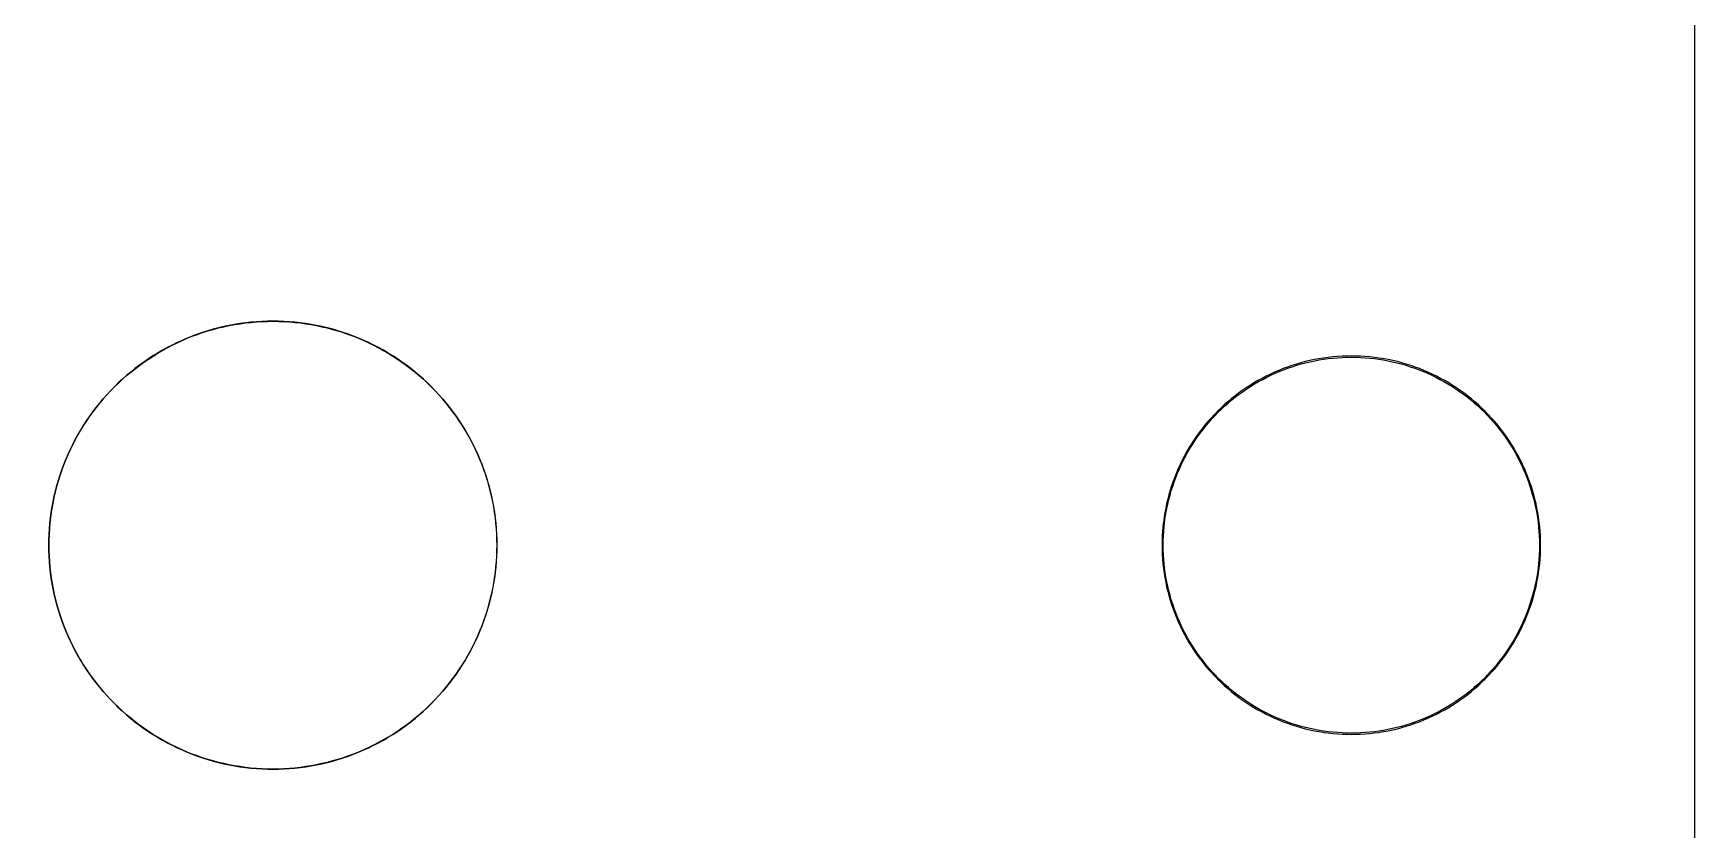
# Model space of a CAD drawing. Extents: x 6 to 66, y 0 to 129.
# Drawn here: x 30.98 to 66.2, y 58.62 to 75.52 of the extents above; entities that cross this region are included whole.
import ezdxf

# ---------------------------------------------------------------- set-up
doc = ezdxf.new("R2010")
doc.units = 0

msp = doc.modelspace()

# ---------------------------------------------------------------- linework, layer by layer
at = {"color": 5, "true_color": 0x0000ff}
msp.add_polyline3d([(66.20408, 0.3175, 0), (66.20408, 128.81762, 0), (5.58393, 128.81762, 0), (5.58393, 0.3175, 0), (66.20408, 0.3175, 0)], close=True, dxfattribs=at)
at = {"color": 34, "true_color": 0x008000}
for points in [[(5.58394, 0.3175, 0), (66.20408, 0.3175, 0), (66.20408, 128.81762, 0), (5.58394, 128.81762, 0), (5.58394, 0.3175, 0)], [(35.94733, 69.40727, 0), (35.83076, 69.40295, 0), (35.71443, 69.39584, 0), (35.59835, 69.38594, 0), (35.48252, 69.37298, 0), (35.36696, 69.35749, 0), (35.36656, 69.35742, 0), (35.25191, 69.33895, 0), (35.25189, 69.33895, 0), (35.2515, 69.33888, 0), (35.13695, 69.31755, 0), (35.0229, 69.29342, 0), (34.90936, 69.26649, 0), (34.79659, 69.23678, 0), (34.68457, 69.20426, 0), (34.57356, 69.16896, 0), (34.46334, 69.13111, 0), (34.35412, 69.09047, 0), (34.24566, 69.04704, 0), (34.13873, 69.00132, 0), (34.03255, 68.9528, 0), (33.9279, 68.9015, 0), (33.92754, 68.90132, 0), (33.82392, 68.84772, 0), (33.72181, 68.79133, 0), (33.62122, 68.73266, 0), (33.52191, 68.6717, 0), (33.42412, 68.60795, 0), (33.32811, 68.54216, 0), (33.23362, 68.47383, 0), (33.14091, 68.40322, 0), (33.04972, 68.33032, 0), (32.96056, 68.25539, 0), (32.87319, 68.17818, 0), (32.78785, 68.09868, 0), (32.70429, 68.01739, 0), (32.704, 68.01712, 0), (32.62272, 67.93355, 0), (32.54323, 67.8482, 0), (32.466, 67.76083, 0), (32.39108, 67.67167, 0), (32.31818, 67.58049, 0), (32.24757, 67.48778, 0), (32.17924, 67.39328, 0), (32.11346, 67.29728, 0), (32.0497, 67.19949, 0), (31.98874, 67.10017, 0), (31.93007, 66.99959, 0), (31.87368, 66.89748, 0), (31.8735, 66.89713, 0), (31.82009, 66.79385, 0), (31.81991, 66.79349, 0), (31.7686, 66.68885, 0), (31.72009, 66.58268, 0), (31.67437, 66.47574, 0), (31.63093, 66.36729, 0), (31.59029, 66.25807, 0), (31.55245, 66.14783, 0), (31.51714, 66.03682, 0), (31.48463, 65.92482, 0), (31.45491, 65.81204, 0), (31.42799, 65.6985, 0), (31.40386, 65.58446, 0), (31.40379, 65.58407, 0), (31.38252, 65.4699, 0), (31.38246, 65.46951, 0), (31.38246, 65.46948, 0), (31.36398, 65.35484, 0), (31.36391, 65.35445, 0), (31.34842, 65.23887, 0), (31.33547, 65.12305, 0), (31.32556, 65.00698, 0), (31.31845, 64.89064, 0), (31.31413, 64.77406, 0), (31.31261, 64.65747, 0), (31.31413, 64.54089, 0), (31.31845, 64.4243, 0), (31.32556, 64.30797, 0), (31.33547, 64.19189, 0), (31.34842, 64.07607, 0), (31.36391, 63.9605, 0), (31.36398, 63.9601, 0), (31.38252, 63.84504, 0), (31.40386, 63.73049, 0), (31.42799, 63.61644, 0), (31.45491, 63.5029, 0), (31.48463, 63.39013, 0), (31.51714, 63.27811, 0), (31.55245, 63.16712, 0), (31.59029, 63.05688, 0), (31.63093, 62.94766, 0), (31.67437, 62.8392, 0), (31.72009, 62.73227, 0), (31.7686, 62.6261, 0), (31.76878, 62.62574, 0), (31.81991, 62.52145, 0), (31.82009, 62.52109, 0), (31.87368, 62.41746, 0), (31.93007, 62.31535, 0), (31.98874, 62.21477, 0), (32.0497, 62.11546, 0), (32.11346, 62.01767, 0), (32.17924, 61.92165, 0), (32.24757, 61.82717, 0), (32.31818, 61.73446, 0), (32.39108, 61.64327, 0), (32.466, 61.55412, 0), (32.54323, 61.46674, 0), (32.62272, 61.3814, 0), (32.704, 61.29783, 0), (32.70429, 61.29755, 0), (32.78785, 61.21627, 0), (32.87319, 61.13677, 0), (32.96056, 61.05955, 0), (33.04972, 60.98462, 0), (33.14091, 60.91172, 0), (33.23362, 60.84111, 0), (33.32811, 60.77279, 0), (33.42412, 60.707, 0), (33.52191, 60.64325, 0), (33.62122, 60.58229, 0), (33.72181, 60.52361, 0), (33.82392, 60.46722, 0), (33.82427, 60.46704, 0), (33.92754, 60.41363, 0), (33.9279, 60.41345, 0), (34.03255, 60.36214, 0), (34.13873, 60.31363, 0), (34.24566, 60.26791, 0), (34.35412, 60.22447, 0), (34.46334, 60.18383, 0), (34.57356, 60.14599, 0), (34.68457, 60.11068, 0), (34.79659, 60.07817, 0), (34.90936, 60.04845, 0), (35.0229, 60.02153, 0), (35.13695, 59.9974, 0), (35.2515, 59.97606, 0), (35.36656, 59.95752, 0), (35.36696, 59.95746, 0), (35.48252, 59.94196, 0), (35.59835, 59.92901, 0), (35.71443, 59.9191, 0), (35.83076, 59.91199, 0), (35.94733, 59.90767, 0), (36.06393, 59.90615, 0), (36.18052, 59.90767, 0), (36.2971, 59.91199, 0), (36.41343, 59.9191, 0), (36.52951, 59.92901, 0), (36.64533, 59.94196, 0), (36.76091, 59.95746, 0), (36.7613, 59.95752, 0), (36.87636, 59.97606, 0), (36.99092, 59.9974, 0), (37.10496, 60.02153, 0), (37.2185, 60.04845, 0), (37.33128, 60.07817, 0), (37.44328, 60.11068, 0), (37.55429, 60.14599, 0), (37.66452, 60.18383, 0), (37.77373, 60.22447, 0), (37.88219, 60.26791, 0), (37.98914, 60.31363, 0), (38.09531, 60.36214, 0), (38.19995, 60.41345, 0), (38.20031, 60.41363, 0), (38.30359, 60.46704, 0), (38.30393, 60.46722, 0), (38.40605, 60.52361, 0), (38.50663, 60.58229, 0), (38.60595, 60.64325, 0), (38.70374, 60.707, 0), (38.79975, 60.77279, 0), (38.89424, 60.84111, 0), (38.98695, 60.91172, 0), (39.07813, 60.98462, 0), (39.16729, 61.05955, 0), (39.25466, 61.13677, 0), (39.34001, 61.21627, 0), (39.42357, 61.29755, 0), (39.42385, 61.29783, 0), (39.50513, 61.3814, 0), (39.58464, 61.46674, 0), (39.66185, 61.55412, 0), (39.73678, 61.64327, 0), (39.80968, 61.73446, 0), (39.88029, 61.82717, 0), (39.94862, 61.92165, 0), (40.0144, 62.01767, 0), (40.07815, 62.11546, 0), (40.13912, 62.21477, 0), (40.19779, 62.31535, 0), (40.25418, 62.41746, 0), (40.30777, 62.52109, 0), (40.30795, 62.52145, 0), (40.35908, 62.62574, 0), (40.35926, 62.6261, 0), (40.40778, 62.73227, 0), (40.4535, 62.8392, 0), (40.49693, 62.94766, 0), (40.53757, 63.05688, 0), (40.57542, 63.16712, 0), (40.61072, 63.27811, 0), (40.64323, 63.39013, 0), (40.67295, 63.5029, 0), (40.69988, 63.61644, 0), (40.72401, 63.73049, 0), (40.74534, 63.84504, 0), (40.74541, 63.84543, 0), (40.74541, 63.84545, 0), (40.76388, 63.9601, 0), (40.76395, 63.9605, 0), (40.77944, 64.07607, 0), (40.79238, 64.19189, 0), (40.8023, 64.30797, 0), (40.80941, 64.4243, 0), (40.81373, 64.54089, 0), (40.81525, 64.65747, 0), (40.81373, 64.77406, 0), (40.80941, 64.89064, 0), (40.8023, 65.00698, 0), (40.79238, 65.12305, 0), (40.77944, 65.23887, 0), (40.76395, 65.35445, 0), (40.76388, 65.35484, 0), (40.74541, 65.46948, 0), (40.74541, 65.46951, 0), (40.74534, 65.4699, 0), (40.72401, 65.58446, 0), (40.69988, 65.6985, 0), (40.67295, 65.81204, 0), (40.64323, 65.92482, 0), (40.61072, 66.03682, 0), (40.57542, 66.14783, 0), (40.53757, 66.25807, 0), (40.49693, 66.36729, 0), (40.4535, 66.47574, 0), (40.40778, 66.58268, 0), (40.35926, 66.68885, 0), (40.30795, 66.79349, 0), (40.30777, 66.79385, 0), (40.25436, 66.89713, 0), (40.25418, 66.89748, 0), (40.19779, 66.99959, 0), (40.13912, 67.10017, 0), (40.07815, 67.19949, 0), (40.0144, 67.29728, 0), (39.94862, 67.39328, 0), (39.88029, 67.48778, 0), (39.80968, 67.58049, 0), (39.73678, 67.67167, 0), (39.66185, 67.76083, 0), (39.58464, 67.8482, 0), (39.50513, 67.93355, 0), (39.42385, 68.01712, 0), (39.42357, 68.01739, 0), (39.34001, 68.09868, 0), (39.25466, 68.17818, 0), (39.16729, 68.25539, 0), (39.07813, 68.33032, 0), (38.98695, 68.40322, 0), (38.89424, 68.47383, 0), (38.79975, 68.54216, 0), (38.70374, 68.60795, 0), (38.60595, 68.6717, 0), (38.50663, 68.73266, 0), (38.40605, 68.79133, 0), (38.30393, 68.84772, 0), (38.30359, 68.8479, 0), (38.30358, 68.8479, 0), (38.20031, 68.90132, 0), (38.19995, 68.9015, 0), (38.09531, 68.9528, 0), (37.98914, 69.00132, 0), (37.88219, 69.04704, 0), (37.77373, 69.09047, 0), (37.66452, 69.13111, 0), (37.55429, 69.16896, 0), (37.44328, 69.20426, 0), (37.33128, 69.23678, 0), (37.2185, 69.26649, 0), (37.10496, 69.29342, 0), (36.99092, 69.31755, 0), (36.87636, 69.33888, 0), (36.87597, 69.33895, 0), (36.87595, 69.33895, 0), (36.7613, 69.35742, 0), (36.76091, 69.35749, 0), (36.64533, 69.37298, 0), (36.52951, 69.38594, 0), (36.41343, 69.39584, 0), (36.2971, 69.40295, 0), (36.18052, 69.40727, 0), (36.06393, 69.4088, 0), (35.94733, 69.40727, 0)], [(36.2971, 59.91453, 0), (36.18052, 59.91021, 0), (36.06393, 59.90869, 0), (35.94733, 59.91021, 0), (35.83076, 59.91453, 0), (35.71443, 59.92164, 0), (35.59835, 59.93155, 0), (35.48252, 59.9445, 0), (35.36696, 59.96, 0), (35.36694, 59.96, 0), (35.25229, 59.97848, 0), (35.13773, 59.99981, 0), (35.02369, 60.02394, 0), (34.91015, 60.05087, 0), (34.79737, 60.08058, 0), (34.68536, 60.1131, 0), (34.57436, 60.1484, 0), (34.46412, 60.18625, 0), (34.3549, 60.22689, 0), (34.24645, 60.27032, 0), (34.13951, 60.31604, 0), (34.03334, 60.36456, 0), (33.92873, 60.41584, 0), (33.82541, 60.46928, 0), (33.72331, 60.52567, 0), (33.62272, 60.58434, 0), (33.52341, 60.6453, 0), (33.42562, 60.70905, 0), (33.32961, 60.77484, 0), (33.23512, 60.84317, 0), (33.14241, 60.91378, 0), (33.05122, 60.98668, 0), (32.96206, 61.06161, 0), (32.87469, 61.13882, 0), (32.78935, 61.21832, 0), (32.70606, 61.29932, 0), (32.62478, 61.38289, 0), (32.54528, 61.46823, 0), (32.46806, 61.55561, 0), (32.39313, 61.64476, 0), (32.32024, 61.73595, 0), (32.24962, 61.82866, 0), (32.1813, 61.92315, 0), (32.11551, 62.01916, 0), (32.05176, 62.11695, 0), (31.9908, 62.21626, 0), (31.93212, 62.31685, 0), (31.87574, 62.41896, 0), (31.82221, 62.52246, 0), (31.77101, 62.62688, 0), (31.7225, 62.73305, 0), (31.67678, 62.83999, 0), (31.63335, 62.94845, 0), (31.59271, 63.05767, 0), (31.55486, 63.1679, 0), (31.51955, 63.2789, 0), (31.48704, 63.39091, 0), (31.45732, 63.50369, 0), (31.4304, 63.61723, 0), (31.40627, 63.73127, 0), (31.385, 63.84543, 0), (31.38493, 63.84583, 0), (31.36646, 63.96048, 0), (31.36646, 63.9605, 0), (31.35096, 64.07607, 0), (31.33801, 64.19189, 0), (31.3281, 64.30797, 0), (31.32099, 64.4243, 0), (31.31667, 64.54089, 0), (31.31515, 64.65747, 0), (31.31667, 64.77406, 0), (31.32099, 64.89064, 0), (31.3281, 65.00698, 0), (31.33801, 65.12305, 0), (31.35096, 65.23887, 0), (31.36646, 65.35445, 0), (31.36646, 65.35447, 0), (31.38493, 65.46912, 0), (31.40627, 65.58367, 0), (31.4304, 65.69772, 0), (31.45732, 65.81126, 0), (31.48704, 65.92403, 0), (31.51955, 66.03605, 0), (31.55486, 66.14704, 0), (31.59271, 66.25727, 0), (31.63335, 66.3665, 0), (31.67678, 66.47496, 0), (31.7225, 66.58189, 0), (31.77101, 66.68805, 0), (31.8223, 66.79267, 0), (31.87574, 66.89599, 0), (31.93212, 66.99809, 0), (31.9908, 67.09868, 0), (32.05176, 67.19799, 0), (32.11551, 67.29579, 0), (32.1813, 67.3918, 0), (32.24962, 67.48629, 0), (32.32024, 67.57899, 0), (32.39313, 67.67018, 0), (32.46806, 67.75933, 0), (32.54528, 67.84671, 0), (32.62478, 67.93206, 0), (32.70592, 68.01547, 0), (32.78935, 68.09662, 0), (32.87469, 68.17612, 0), (32.96206, 68.25333, 0), (33.05122, 68.32827, 0), (33.14241, 68.40116, 0), (33.23512, 68.47178, 0), (33.32961, 68.54011, 0), (33.42562, 68.60589, 0), (33.52341, 68.66965, 0), (33.62272, 68.73061, 0), (33.72331, 68.78928, 0), (33.82541, 68.84567, 0), (33.92869, 68.89908, 0), (34.03334, 68.95039, 0), (34.13951, 68.9989, 0), (34.24645, 69.04461, 0), (34.3549, 69.08806, 0), (34.46412, 69.12869, 0), (34.57436, 69.16654, 0), (34.68536, 69.20184, 0), (34.79737, 69.23435, 0), (34.91015, 69.26408, 0), (35.02369, 69.291, 0), (35.13773, 69.31513, 0), (35.25229, 69.33647, 0), (35.36735, 69.355, 0), (35.36736, 69.355, 0), (35.48252, 69.37044, 0), (35.59835, 69.38339, 0), (35.71443, 69.3933, 0), (35.83076, 69.4004, 0), (35.94733, 69.40473, 0), (36.06393, 69.40626, 0), (36.18052, 69.40473, 0), (36.2971, 69.4004, 0), (36.41343, 69.3933, 0), (36.52951, 69.38339, 0), (36.64533, 69.37044, 0), (36.76049, 69.35501, 0), (36.7605, 69.355, 0), (36.87558, 69.33647, 0), (36.99013, 69.31513, 0), (37.10418, 69.291, 0), (37.2177, 69.26408, 0), (37.33048, 69.23435, 0), (37.4425, 69.20184, 0), (37.5535, 69.16654, 0), (37.66373, 69.12869, 0), (37.77295, 69.08806, 0), (37.88142, 69.04461, 0), (37.98834, 68.9989, 0), (38.09452, 68.95039, 0), (38.19917, 68.89908, 0), (38.30245, 68.84567, 0), (38.40455, 68.78928, 0), (38.50513, 68.73061, 0), (38.60445, 68.66965, 0), (38.70224, 68.60589, 0), (38.79826, 68.54011, 0), (38.89274, 68.47178, 0), (38.98545, 68.40116, 0), (39.07663, 68.32827, 0), (39.16579, 68.25333, 0), (39.25316, 68.17612, 0), (39.33851, 68.09662, 0), (39.42193, 68.01547, 0), (39.50307, 67.93206, 0), (39.58258, 67.84671, 0), (39.65979, 67.75933, 0), (39.73473, 67.67018, 0), (39.80763, 67.57899, 0), (39.87824, 67.48629, 0), (39.94656, 67.3918, 0), (40.01235, 67.29579, 0), (40.07609, 67.19799, 0), (40.13706, 67.09868, 0), (40.19574, 66.99809, 0), (40.25213, 66.89599, 0), (40.30556, 66.79267, 0), (40.35685, 66.68805, 0), (40.40536, 66.58189, 0), (40.45107, 66.47496, 0), (40.49452, 66.3665, 0), (40.53515, 66.25727, 0), (40.573, 66.14704, 0), (40.60831, 66.03605, 0), (40.64082, 65.92403, 0), (40.67054, 65.81126, 0), (40.69746, 65.69772, 0), (40.72159, 65.58367, 0), (40.74293, 65.46912, 0), (40.76142, 65.35435, 0), (40.7769, 65.23887, 0), (40.78985, 65.12305, 0), (40.79976, 65.00698, 0), (40.80687, 64.89064, 0), (40.81119, 64.77406, 0), (40.81272, 64.65747, 0), (40.81119, 64.54089, 0), (40.80687, 64.4243, 0), (40.79976, 64.30797, 0), (40.78985, 64.19189, 0), (40.7769, 64.07607, 0), (40.76141, 63.9605, 0), (40.76141, 63.96048, 0), (40.74293, 63.84583, 0), (40.72159, 63.73127, 0), (40.69746, 63.61723, 0), (40.67054, 63.50369, 0), (40.64082, 63.39091, 0), (40.60831, 63.2789, 0), (40.573, 63.1679, 0), (40.53515, 63.05767, 0), (40.49452, 62.94845, 0), (40.45107, 62.83999, 0), (40.40536, 62.73305, 0), (40.35685, 62.62688, 0), (40.30565, 62.52246, 0), (40.25213, 62.41896, 0), (40.19574, 62.31685, 0), (40.13706, 62.21626, 0), (40.07609, 62.11695, 0), (40.01235, 62.01916, 0), (39.94656, 61.92315, 0), (39.87824, 61.82866, 0), (39.80763, 61.73595, 0), (39.73473, 61.64476, 0), (39.65979, 61.55561, 0), (39.58258, 61.46823, 0), (39.50307, 61.38289, 0), (39.42179, 61.29932, 0), (39.33851, 61.21832, 0), (39.25316, 61.13882, 0), (39.16579, 61.06161, 0), (39.07663, 60.98668, 0), (38.98545, 60.91378, 0), (38.89274, 60.84317, 0), (38.79826, 60.77484, 0), (38.70224, 60.70905, 0), (38.60445, 60.6453, 0), (38.50513, 60.58434, 0), (38.40455, 60.52567, 0), (38.30245, 60.46928, 0), (38.19913, 60.41584, 0), (38.09452, 60.36456, 0), (37.98834, 60.31604, 0), (37.88142, 60.27032, 0), (37.77295, 60.22689, 0), (37.66373, 60.18625, 0), (37.5535, 60.1484, 0), (37.4425, 60.1131, 0), (37.33048, 60.08058, 0), (37.2177, 60.05087, 0), (37.10418, 60.02394, 0), (36.99013, 59.99981, 0), (36.87558, 59.97848, 0), (36.76093, 59.96, 0), (36.76091, 59.96, 0), (36.64533, 59.9445, 0), (36.52951, 59.93155, 0), (36.41343, 59.92164, 0), (36.2971, 59.91453, 0)], [(58.82589, 68.66889, 0), (58.72759, 68.66534, 0), (58.6298, 68.65924, 0), (58.53175, 68.65085, 0), (58.43422, 68.64019, 0), (58.33694, 68.62698, 0), (58.33301, 68.62636, 0), (58.23624, 68.61062, 0), (58.13972, 68.59258, 0), (58.04371, 68.57226, 0), (57.9482, 68.54966, 0), (57.85321, 68.52476, 0), (57.75897, 68.49733, 0), (57.66525, 68.4676, 0), (57.57254, 68.43561, 0), (57.48033, 68.40157, 0), (57.3894, 68.36499, 0), (57.29898, 68.32639, 0), (57.20982, 68.2855, 0), (57.12169, 68.24232, 0), (57.11815, 68.24051, 0), (57.03077, 68.1953, 0), (56.94492, 68.14806, 0), (56.86008, 68.09878, 0), (56.77652, 68.04722, 0), (56.69422, 67.99362, 0), (56.61319, 67.938, 0), (56.53369, 67.88059, 0), (56.45546, 67.82116, 0), (56.37901, 67.75969, 0), (56.30382, 67.6967, 0), (56.23016, 67.63142, 0), (56.15828, 67.56462, 0), (56.08792, 67.49629, 0), (56.08511, 67.49348, 0), (56.01679, 67.42312, 0), (55.94998, 67.35124, 0), (55.88471, 67.27758, 0), (55.82171, 67.2024, 0), (55.76025, 67.12594, 0), (55.70081, 67.0477, 0), (55.64341, 66.96821, 0), (55.58778, 66.88718, 0), (55.53419, 66.80489, 0), (55.48262, 66.72132, 0), (55.43335, 66.63648, 0), (55.3861, 66.55063, 0), (55.34089, 66.46326, 0), (55.33909, 66.45972, 0), (55.29591, 66.37157, 0), (55.25501, 66.28243, 0), (55.21641, 66.19199, 0), (55.17983, 66.10107, 0), (55.14579, 66.00887, 0), (55.11379, 65.91616, 0), (55.08407, 65.82243, 0), (55.05664, 65.7282, 0), (55.03175, 65.6332, 0), (55.00914, 65.5377, 0), (54.98882, 65.44168, 0), (54.97079, 65.34517, 0), (54.95504, 65.24839, 0), (54.95442, 65.24447, 0), (54.94121, 65.14718, 0), (54.93054, 65.04965, 0), (54.92216, 64.95161, 0), (54.91606, 64.85382, 0), (54.91251, 64.75552, 0), (54.91124, 64.65747, 0), (54.91251, 64.55943, 0), (54.91606, 64.46113, 0), (54.92216, 64.36333, 0), (54.93054, 64.2653, 0), (54.94121, 64.16776, 0), (54.95442, 64.07048, 0), (54.95504, 64.06655, 0), (54.97079, 63.96978, 0), (54.98882, 63.87326, 0), (55.00914, 63.77725, 0), (55.03175, 63.68174, 0), (55.05664, 63.58675, 0), (55.08407, 63.49251, 0), (55.11379, 63.39879, 0), (55.14579, 63.30608, 0), (55.17983, 63.21388, 0), (55.21641, 63.12294, 0), (55.25501, 63.03252, 0), (55.29591, 62.94337, 0), (55.33909, 62.85523, 0), (55.34089, 62.85169, 0), (55.3861, 62.76431, 0), (55.43335, 62.67846, 0), (55.48262, 62.59362, 0), (55.53419, 62.51006, 0), (55.58778, 62.42776, 0), (55.64341, 62.34674, 0), (55.70081, 62.26723, 0), (55.76025, 62.189, 0), (55.82171, 62.11255, 0), (55.88471, 62.03736, 0), (55.94998, 61.9637, 0), (56.01679, 61.89182, 0), (56.08511, 61.82146, 0), (56.08792, 61.81865, 0), (56.15828, 61.75033, 0), (56.23016, 61.68353, 0), (56.30382, 61.61825, 0), (56.37901, 61.55526, 0), (56.45546, 61.49379, 0), (56.53369, 61.43435, 0), (56.61319, 61.37695, 0), (56.69422, 61.32132, 0), (56.77652, 61.26773, 0), (56.86008, 61.21617, 0), (56.94492, 61.16689, 0), (57.03077, 61.11965, 0), (57.11815, 61.07443, 0), (57.12169, 61.07263, 0), (57.20982, 61.02945, 0), (57.29898, 60.98856, 0), (57.3894, 60.94995, 0), (57.48033, 60.91337, 0), (57.57254, 60.87934, 0), (57.66525, 60.84733, 0), (57.75897, 60.81761, 0), (57.85321, 60.79018, 0), (57.9482, 60.76529, 0), (58.04371, 60.74268, 0), (58.13972, 60.72236, 0), (58.23624, 60.70433, 0), (58.33301, 60.68858, 0), (58.33694, 60.68796, 0), (58.43422, 60.67475, 0), (58.53175, 60.66408, 0), (58.6298, 60.6557, 0), (58.72759, 60.64961, 0), (58.82589, 60.64605, 0), (58.92393, 60.64478, 0), (59.02198, 60.64605, 0), (59.12027, 60.64961, 0), (59.21806, 60.6557, 0), (59.31611, 60.66408, 0), (59.41364, 60.67475, 0), (59.51093, 60.68796, 0), (59.51485, 60.68858, 0), (59.61162, 60.70433, 0), (59.70814, 60.72236, 0), (59.80416, 60.74268, 0), (59.89966, 60.76529, 0), (59.99466, 60.79018, 0), (60.08889, 60.81761, 0), (60.18262, 60.84733, 0), (60.27533, 60.87934, 0), (60.36753, 60.91337, 0), (60.45846, 60.94995, 0), (60.54888, 60.98856, 0), (60.63804, 61.02945, 0), (60.72618, 61.07263, 0), (60.72972, 61.07443, 0), (60.81709, 61.11965, 0), (60.90294, 61.16689, 0), (60.98778, 61.21617, 0), (61.07135, 61.26773, 0), (61.15364, 61.32132, 0), (61.23467, 61.37695, 0), (61.31417, 61.43435, 0), (61.3924, 61.49379, 0), (61.46886, 61.55526, 0), (61.54404, 61.61825, 0), (61.6177, 61.68353, 0), (61.68958, 61.75033, 0), (61.75994, 61.81865, 0), (61.76275, 61.82146, 0), (61.83108, 61.89182, 0), (61.89788, 61.9637, 0), (61.96316, 62.03736, 0), (62.02615, 62.11255, 0), (62.08762, 62.189, 0), (62.14705, 62.26723, 0), (62.20446, 62.34674, 0), (62.26008, 62.42776, 0), (62.31368, 62.51006, 0), (62.36524, 62.59362, 0), (62.41451, 62.67846, 0), (62.46176, 62.76431, 0), (62.50697, 62.85169, 0), (62.50877, 62.85523, 0), (62.55195, 62.94337, 0), (62.59285, 63.03252, 0), (62.63146, 63.12294, 0), (62.66803, 63.21388, 0), (62.70207, 63.30608, 0), (62.73407, 63.39879, 0), (62.76379, 63.49251, 0), (62.79122, 63.58675, 0), (62.81611, 63.68174, 0), (62.83872, 63.77725, 0), (62.85904, 63.87326, 0), (62.87707, 63.96978, 0), (62.89282, 64.06655, 0), (62.89344, 64.07048, 0), (62.90665, 64.16776, 0), (62.91732, 64.2653, 0), (62.9257, 64.36333, 0), (62.9318, 64.46113, 0), (62.93535, 64.55943, 0), (62.93662, 64.65747, 0), (62.93535, 64.75552, 0), (62.9318, 64.85382, 0), (62.9257, 64.95161, 0), (62.91732, 65.04965, 0), (62.90665, 65.14718, 0), (62.89344, 65.24447, 0), (62.89282, 65.24839, 0), (62.87707, 65.34517, 0), (62.85904, 65.44168, 0), (62.83872, 65.5377, 0), (62.81611, 65.6332, 0), (62.79122, 65.7282, 0), (62.76379, 65.82243, 0), (62.73407, 65.91616, 0), (62.70207, 66.00887, 0), (62.66803, 66.10107, 0), (62.63146, 66.19199, 0), (62.59285, 66.28243, 0), (62.55195, 66.37157, 0), (62.50877, 66.45972, 0), (62.50697, 66.46326, 0), (62.46176, 66.55063, 0), (62.41451, 66.63648, 0), (62.36524, 66.72132, 0), (62.31368, 66.80489, 0), (62.26008, 66.88718, 0), (62.20446, 66.96821, 0), (62.14705, 67.0477, 0), (62.08762, 67.12594, 0), (62.02615, 67.2024, 0), (61.96316, 67.27758, 0), (61.89788, 67.35124, 0), (61.83108, 67.42312, 0), (61.76275, 67.49348, 0), (61.75994, 67.49629, 0), (61.68958, 67.56462, 0), (61.6177, 67.63142, 0), (61.54404, 67.6967, 0), (61.46886, 67.75969, 0), (61.3924, 67.82116, 0), (61.31417, 67.88059, 0), (61.23467, 67.938, 0), (61.15364, 67.99362, 0), (61.07135, 68.04722, 0), (60.98778, 68.09878, 0), (60.90294, 68.14806, 0), (60.81709, 68.1953, 0), (60.72972, 68.24051, 0), (60.72618, 68.24232, 0), (60.63804, 68.2855, 0), (60.54888, 68.32639, 0), (60.45846, 68.36499, 0), (60.36753, 68.40157, 0), (60.27533, 68.43561, 0), (60.18262, 68.4676, 0), (60.08889, 68.49733, 0), (59.99466, 68.52476, 0), (59.89966, 68.54966, 0), (59.80416, 68.57226, 0), (59.70814, 68.59258, 0), (59.61162, 68.61062, 0), (59.51485, 68.62636, 0), (59.51093, 68.62698, 0), (59.41364, 68.64019, 0), (59.31611, 68.65085, 0), (59.21806, 68.65924, 0), (59.12027, 68.66534, 0), (59.02198, 68.66889, 0), (58.92393, 68.67017, 0), (58.82589, 68.66889, 0)], [(59.12027, 60.67501, 0), (59.02198, 60.67145, 0), (58.92393, 60.67018, 0), (58.82589, 60.67145, 0), (58.72759, 60.67501, 0), (58.6298, 60.6811, 0), (58.53175, 60.68949, 0), (58.43422, 60.70015, 0), (58.33761, 60.71327, 0), (58.24409, 60.72849, 0), (58.14757, 60.74652, 0), (58.05156, 60.76684, 0), (57.95605, 60.78945, 0), (57.86106, 60.81434, 0), (57.76682, 60.84177, 0), (57.6731, 60.87149, 0), (57.58039, 60.90349, 0), (57.48818, 60.93753, 0), (57.39725, 60.97411, 0), (57.30683, 61.01271, 0), (57.21767, 61.05361, 0), (57.13034, 61.0964, 0), (57.0457, 61.1402, 0), (56.95985, 61.18744, 0), (56.87501, 61.23672, 0), (56.79145, 61.28828, 0), (56.70915, 61.34187, 0), (56.62812, 61.3975, 0), (56.54862, 61.4549, 0), (56.47039, 61.51434, 0), (56.39394, 61.57581, 0), (56.31875, 61.6388, 0), (56.24509, 61.70408, 0), (56.17321, 61.77088, 0), (56.10428, 61.83782, 0), (56.03734, 61.90675, 0), (55.97053, 61.97863, 0), (55.90526, 62.05229, 0), (55.84226, 62.12748, 0), (55.7808, 62.20393, 0), (55.72136, 62.28216, 0), (55.66396, 62.36167, 0), (55.60833, 62.44269, 0), (55.55474, 62.52499, 0), (55.50317, 62.60855, 0), (55.4539, 62.69339, 0), (55.40665, 62.77924, 0), (55.36287, 62.86386, 0), (55.32007, 62.95122, 0), (55.27917, 63.04037, 0), (55.24056, 63.13079, 0), (55.20399, 63.22173, 0), (55.16995, 63.31393, 0), (55.13795, 63.40664, 0), (55.10823, 63.50036, 0), (55.0808, 63.5946, 0), (55.05591, 63.68959, 0), (55.0333, 63.7851, 0), (55.01298, 63.88111, 0), (54.99495, 63.97763, 0), (54.97973, 64.07115, 0), (54.96661, 64.16776, 0), (54.95594, 64.2653, 0), (54.94756, 64.36333, 0), (54.94147, 64.46113, 0), (54.93791, 64.55943, 0), (54.93664, 64.65747, 0), (54.93791, 64.75552, 0), (54.94147, 64.85382, 0), (54.94756, 64.95161, 0), (54.95594, 65.04965, 0), (54.96661, 65.14718, 0), (54.97972, 65.24374, 0), (54.99495, 65.33732, 0), (55.01298, 65.43384, 0), (55.0333, 65.52985, 0), (55.05591, 65.62535, 0), (55.0808, 65.72035, 0), (55.10823, 65.81458, 0), (55.13795, 65.90831, 0), (55.16995, 66.00102, 0), (55.20399, 66.09322, 0), (55.24056, 66.18415, 0), (55.27917, 66.27458, 0), (55.32007, 66.36373, 0), (55.36286, 66.45108, 0), (55.40665, 66.5357, 0), (55.4539, 66.62156, 0), (55.50317, 66.70639, 0), (55.55474, 66.78995, 0), (55.60833, 66.87224, 0), (55.66396, 66.95328, 0), (55.72136, 67.03278, 0), (55.7808, 67.111, 0), (55.84226, 67.18747, 0), (55.90526, 67.26264, 0), (55.97053, 67.33631, 0), (56.03734, 67.40819, 0), (56.10428, 67.47713, 0), (56.17321, 67.54407, 0), (56.24509, 67.61087, 0), (56.31875, 67.67615, 0), (56.39394, 67.73914, 0), (56.47039, 67.80061, 0), (56.54862, 67.86004, 0), (56.62812, 67.91745, 0), (56.70915, 67.97307, 0), (56.79145, 68.02667, 0), (56.87501, 68.07823, 0), (56.95985, 68.12751, 0), (57.0457, 68.17475, 0), (57.13069, 68.21872, 0), (57.21767, 68.26134, 0), (57.30683, 68.30222, 0), (57.39725, 68.34084, 0), (57.48818, 68.37742, 0), (57.58039, 68.41145, 0), (57.6731, 68.44346, 0), (57.76682, 68.47317, 0), (57.86106, 68.5006, 0), (57.95605, 68.52549, 0), (58.05156, 68.5481, 0), (58.14757, 68.56842, 0), (58.24409, 68.58646, 0), (58.33761, 68.60168, 0), (58.43422, 68.61479, 0), (58.53175, 68.62546, 0), (58.6298, 68.63384, 0), (58.72759, 68.63994, 0), (58.82589, 68.6435, 0), (58.92393, 68.64476, 0), (59.02198, 68.6435, 0), (59.12027, 68.63994, 0), (59.21806, 68.63384, 0), (59.31611, 68.62546, 0), (59.41364, 68.61479, 0), (59.5102, 68.60169, 0), (59.60377, 68.58646, 0), (59.70029, 68.56842, 0), (59.79631, 68.5481, 0), (59.89181, 68.52549, 0), (59.98681, 68.5006, 0), (60.08104, 68.47317, 0), (60.17477, 68.44346, 0), (60.26748, 68.41145, 0), (60.35968, 68.37742, 0), (60.45061, 68.34084, 0), (60.54103, 68.30222, 0), (60.63019, 68.26134, 0), (60.71718, 68.21873, 0), (60.80216, 68.17475, 0), (60.88801, 68.12751, 0), (60.97285, 68.07823, 0), (61.05642, 68.02667, 0), (61.13871, 67.97307, 0), (61.21974, 67.91745, 0), (61.29924, 67.86004, 0), (61.37747, 67.80061, 0), (61.45393, 67.73914, 0), (61.52911, 67.67615, 0), (61.60277, 67.61087, 0), (61.67465, 67.54407, 0), (61.74358, 67.47712, 0), (61.81053, 67.40819, 0), (61.87733, 67.33631, 0), (61.94261, 67.26264, 0), (62.0056, 67.18747, 0), (62.06707, 67.111, 0), (62.1265, 67.03278, 0), (62.18391, 66.95328, 0), (62.23953, 66.87224, 0), (62.29313, 66.78995, 0), (62.34469, 66.70639, 0), (62.39396, 66.62156, 0), (62.44121, 66.5357, 0), (62.48519, 66.45072, 0), (62.5278, 66.36373, 0), (62.56869, 66.27458, 0), (62.6073, 66.18415, 0), (62.64387, 66.09322, 0), (62.67791, 66.00102, 0), (62.70991, 65.90831, 0), (62.73963, 65.81458, 0), (62.76706, 65.72035, 0), (62.79196, 65.62535, 0), (62.81456, 65.52985, 0), (62.83488, 65.43384, 0), (62.85292, 65.33732, 0), (62.86814, 65.24376, 0), (62.88125, 65.14718, 0), (62.89192, 65.04965, 0), (62.9003, 64.95161, 0), (62.9064, 64.85382, 0), (62.90995, 64.75552, 0), (62.91122, 64.65747, 0), (62.90995, 64.55943, 0), (62.9064, 64.46113, 0), (62.9003, 64.36333, 0), (62.89192, 64.2653, 0), (62.88125, 64.16776, 0), (62.86813, 64.07114, 0), (62.85292, 63.97763, 0), (62.83488, 63.88111, 0), (62.81456, 63.7851, 0), (62.79196, 63.68959, 0), (62.76706, 63.5946, 0), (62.73963, 63.50036, 0), (62.70991, 63.40664, 0), (62.67791, 63.31393, 0), (62.64387, 63.22173, 0), (62.6073, 63.13079, 0), (62.56869, 63.04037, 0), (62.5278, 62.95122, 0), (62.48518, 62.86423, 0), (62.44121, 62.77924, 0), (62.39396, 62.69339, 0), (62.34469, 62.60855, 0), (62.29313, 62.52499, 0), (62.23953, 62.44269, 0), (62.18391, 62.36167, 0), (62.1265, 62.28216, 0), (62.06707, 62.20393, 0), (62.0056, 62.12748, 0), (61.94261, 62.05229, 0), (61.87733, 61.97863, 0), (61.81053, 61.90675, 0), (61.74359, 61.83782, 0), (61.67465, 61.77088, 0), (61.60277, 61.70408, 0), (61.52911, 61.6388, 0), (61.45393, 61.57581, 0), (61.37747, 61.51434, 0), (61.29924, 61.4549, 0), (61.21974, 61.3975, 0), (61.13871, 61.34187, 0), (61.05642, 61.28828, 0), (60.97285, 61.23672, 0), (60.88801, 61.18744, 0), (60.80216, 61.1402, 0), (60.71753, 61.0964, 0), (60.63019, 61.05361, 0), (60.54103, 61.01271, 0), (60.45061, 60.97411, 0), (60.35968, 60.93753, 0), (60.26748, 60.90349, 0), (60.17477, 60.87149, 0), (60.08104, 60.84177, 0), (59.98681, 60.81434, 0), (59.89181, 60.78945, 0), (59.79631, 60.76684, 0), (59.70029, 60.74652, 0), (59.60377, 60.72849, 0), (59.5102, 60.71326, 0), (59.41364, 60.70015, 0), (59.31611, 60.68949, 0), (59.21806, 60.6811, 0), (59.12027, 60.67501, 0)]]:
    msp.add_polyline3d(points, close=True, dxfattribs=at)

doc.saveas('drawing.dxf')
